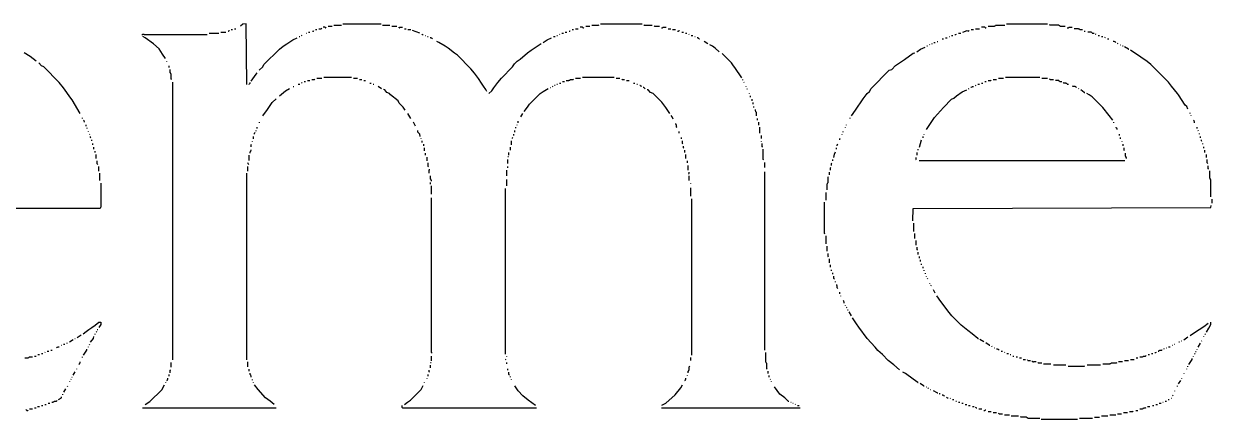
# Model space of a CAD drawing. Header units: inches. Extents: x 0.1 to 9.75, y 0.02 to 4.75.
# Drawn here: x 6.385 to 9.753, y 0.017 to 1.137 of the extents above; entities that cross this region are included whole.
import ezdxf

# ---------------------------------------------------------------- set-up
doc = ezdxf.new("R2010")
doc.units = ezdxf.units.IN
doc.header["$MEASUREMENT"] = 0
doc.layers.add('PFV', color=179, linetype='Continuous')

msp = doc.modelspace()

# ---------------------------------------------------------------- linework, layer by layer
at = {"layer": 'PFV', "color": 1}
for p, q in [((6.943056, 1.113889), (6.956944, 1.113889)), ((6.963889, 1.116667), (6.965278, 1.116667)), ((6.965278, 1.116667), (6.966667, 1.118056)), ((6.966667, 1.118056), (6.968056, 1.118056)), ((6.972222, 1.120833), (6.976389, 1.120833)), ((6.981944, 1.123611), (6.986111, 1.123611)), ((7.005556, 1.136111), (6.998611, 1.130556)), ((7.015278, 1.1375), (7.005556, 1.136111)), ((7.016667, 0.965278), (7.015278, 1.1375)), ((7.191667, 1.113889), (7.195833, 1.113889)), ((7.202778, 1.116667), (7.205556, 1.116667)), ((7.205556, 1.116667), (7.206944, 1.118056)), ((7.211111, 1.120833), (7.215278, 1.120833)), ((7.220833, 1.123611), (7.227778, 1.123611)), ((7.227778, 1.123611), (7.229167, 1.125)), ((7.2375, 1.127778), (7.233333, 1.127778)), ((7.238889, 1.126389), (7.2375, 1.127778)), ((7.238889, 1.126389), (7.240278, 1.126389)), ((7.240278, 1.126389), (7.241667, 1.127778)), ((7.247222, 1.130556), (7.258333, 1.130556)), ((7.263889, 1.133333), (7.284722, 1.133333)), ((7.288889, 1.1375), (7.397222, 1.1375)), ((7.401389, 1.133333), (7.422222, 1.133333)), ((7.427778, 1.130556), (7.441667, 1.130556)), ((7.448611, 1.126389), (7.447222, 1.127778)), ((7.448611, 1.126389), (7.45, 1.126389)), ((7.45, 1.126389), (7.451389, 1.127778)), ((7.451389, 1.127778), (7.458333, 1.127778)), ((7.463889, 1.123611), (7.468056, 1.123611)), ((7.473611, 1.120833), (7.481944, 1.120833)), ((7.506944, 1.111111), (7.486111, 1.118056)), ((7.919444, 1.113889), (7.923611, 1.113889)), ((7.930556, 1.116667), (7.931944, 1.116667)), ((7.931944, 1.116667), (7.933333, 1.118056)), ((7.938889, 1.120833), (7.943056, 1.120833)), ((7.948611, 1.123611), (7.955556, 1.123611)), ((7.968056, 1.127778), (7.961111, 1.127778)), ((7.969444, 1.126389), (7.968056, 1.127778)), ((7.969444, 1.126389), (7.970833, 1.126389)), ((7.970833, 1.126389), (7.972222, 1.127778)), ((7.977778, 1.130556), (7.988889, 1.130556)), ((7.994444, 1.133333), (8.013889, 1.133333)), ((8.013889, 1.133333), (8.015278, 1.134722)), ((8.019444, 1.1375), (8.1375, 1.1375)), ((8.143056, 1.133333), (8.141667, 1.134722)), ((8.143056, 1.133333), (8.165278, 1.133333)), ((8.172222, 1.130556), (8.170833, 1.131944)), ((8.172222, 1.130556), (8.186111, 1.130556)), ((8.191667, 1.126389), (8.194444, 1.126389)), ((8.194444, 1.126389), (8.195833, 1.127778)), ((8.195833, 1.127778), (8.205556, 1.127778)), ((8.211111, 1.123611), (8.218056, 1.123611)), ((8.223611, 1.120833), (8.231944, 1.120833)), ((8.2375, 1.116667), (8.240278, 1.116667)), ((8.240278, 1.116667), (8.241667, 1.118056)), ((8.241667, 1.118056), (8.243056, 1.118056)), ((8.25, 1.113889), (8.254167, 1.113889)), ((9.045833, 1.113889), (9.058333, 1.118056)), ((9.058333, 1.118056), (9.0625, 1.116667)), ((9.0625, 1.116667), (9.063889, 1.118056)), ((9.069444, 1.120833), (9.076389, 1.120833)), ((9.081944, 1.123611), (9.093056, 1.123611)), ((9.108333, 1.127778), (9.098611, 1.127778)), ((9.109722, 1.126389), (9.108333, 1.127778)), ((9.109722, 1.126389), (9.111111, 1.126389)), ((9.111111, 1.126389), (9.1125, 1.127778)), ((9.118056, 1.130556), (9.136111, 1.130556)), ((9.136111, 1.130556), (9.1375, 1.131944)), ((9.1375, 1.131944), (9.138889, 1.133333)), ((9.138889, 1.133333), (9.165278, 1.133333)), ((9.169444, 1.1375), (9.286111, 1.1375)), ((9.293056, 1.133333), (9.291667, 1.134722)), ((9.318056, 1.133333), (9.293056, 1.133333)), ((9.319444, 1.131944), (9.318056, 1.133333)), ((9.320833, 1.131944), (9.319444, 1.131944)), ((9.322222, 1.130556), (9.320833, 1.131944)), ((9.322222, 1.130556), (9.336111, 1.130556)), ((9.341667, 1.126389), (9.345833, 1.126389)), ((9.345833, 1.126389), (9.347222, 1.127778)), ((9.347222, 1.127778), (9.355556, 1.127778)), ((9.373611, 1.123611), (9.361111, 1.123611)), ((9.375, 1.122222), (9.373611, 1.123611)), ((9.376389, 1.122222), (9.375, 1.122222)), ((9.377778, 1.120833), (9.376389, 1.122222)), ((9.377778, 1.120833), (9.384722, 1.120833)), ((9.390278, 1.116667), (9.393056, 1.116667)), ((9.409722, 1.113889), (9.4, 1.113889)), ((9.411111, 1.1125), (9.409722, 1.113889)), ((9.4125, 1.111111), (9.411111, 1.1125)), ((6.719444, 1.106944), (6.720833, 1.106944)), ((6.720833, 1.106944), (6.722222, 1.108333)), ((6.722222, 1.108333), (6.725, 1.108333)), ((6.729167, 1.097222), (6.722222, 1.101389)), ((6.725, 1.108333), (6.726389, 1.106944)), ((6.726389, 1.106944), (6.904167, 1.106944)), ((6.752778, 1.080556), (6.729167, 1.097222)), ((6.768056, 1.066667), (6.752778, 1.080556)), ((6.909722, 1.111111), (6.9375, 1.111111)), ((7.119444, 1.073611), (7.130556, 1.080556)), ((7.130556, 1.080556), (7.147222, 1.091667)), ((7.147222, 1.091667), (7.159722, 1.097222)), ((7.165278, 1.101389), (7.166667, 1.101389)), ((7.172222, 1.104167), (7.173611, 1.105556)), ((7.184722, 1.111111), (7.186111, 1.111111)), ((7.513889, 1.106944), (7.5125, 1.108333)), ((7.513889, 1.106944), (7.516667, 1.106944)), ((7.522222, 1.104167), (7.523611, 1.104167)), ((7.529167, 1.101389), (7.530556, 1.101389)), ((7.538889, 1.097222), (7.536111, 1.097222)), ((7.540278, 1.095833), (7.538889, 1.097222)), ((7.541667, 1.095833), (7.540278, 1.095833)), ((7.543056, 1.094444), (7.541667, 1.095833)), ((7.561111, 1.084722), (7.555556, 1.0875)), ((7.579167, 1.073611), (7.561111, 1.084722)), ((7.822222, 1.0625), (7.851389, 1.081944)), ((7.856944, 1.084722), (7.868056, 1.091667)), ((7.868056, 1.091667), (7.880556, 1.097222)), ((7.886111, 1.101389), (7.890278, 1.101389)), ((7.895833, 1.104167), (7.897222, 1.104167)), ((7.902778, 1.106944), (7.904167, 1.108333)), ((7.909722, 1.111111), (7.913889, 1.111111)), ((8.259722, 1.111111), (8.263889, 1.111111)), ((8.270833, 1.106944), (8.269444, 1.108333)), ((8.276389, 1.104167), (8.280556, 1.104167)), ((8.286111, 1.101389), (8.2875, 1.101389)), ((8.295833, 1.097222), (8.293056, 1.097222)), ((8.297222, 1.095833), (8.295833, 1.097222)), ((8.298611, 1.094444), (8.297222, 1.095833)), ((8.298611, 1.094444), (8.3, 1.094444)), ((8.323611, 1.080556), (8.3125, 1.0875)), ((8.336111, 1.073611), (8.329167, 1.077778)), ((8.951389, 1.077778), (8.952778, 1.079167)), ((8.958333, 1.080556), (8.959722, 1.081944)), ((8.963889, 1.084722), (8.968056, 1.084722)), ((8.973611, 1.0875), (8.975, 1.0875)), ((8.9875, 1.094444), (8.991667, 1.094444)), ((8.997222, 1.097222), (9.001389, 1.097222)), ((9.006944, 1.101389), (9.008333, 1.101389)), ((9.013889, 1.104167), (9.018056, 1.104167)), ((9.023611, 1.106944), (9.026389, 1.106944)), ((9.026389, 1.106944), (9.027778, 1.108333)), ((9.033333, 1.111111), (9.040278, 1.111111)), ((9.4125, 1.111111), (9.418056, 1.111111)), ((9.423611, 1.106944), (9.422222, 1.108333)), ((9.429167, 1.104167), (9.433333, 1.104167)), ((9.438889, 1.101389), (9.443056, 1.101389)), ((9.45, 1.097222), (9.448611, 1.098611)), ((9.455556, 1.094444), (9.459722, 1.094444)), ((9.475, 1.0875), (9.472222, 1.0875)), ((9.476389, 1.086111), (9.475, 1.0875)), ((9.477778, 1.086111), (9.476389, 1.086111)), ((9.479167, 1.084722), (9.477778, 1.086111)), ((9.486111, 1.080556), (9.484722, 1.081944)), ((9.491667, 1.077778), (9.493056, 1.077778)), ((6.402778, 1.044444), (6.386111, 1.055556)), ((6.419444, 1.031944), (6.402778, 1.044444)), ((6.777778, 1.051389), (6.768056, 1.066667)), ((6.786111, 1.038889), (6.777778, 1.051389)), ((7.065278, 1.022222), (7.109722, 1.065278)), ((7.109722, 1.065278), (7.119444, 1.073611)), ((7.5875, 1.068056), (7.579167, 1.073611)), ((7.605556, 1.054167), (7.5875, 1.068056)), ((7.613889, 1.048611), (7.605556, 1.054167)), ((7.651389, 1.009722), (7.613889, 1.048611)), ((7.791667, 1.0375), (7.8125, 1.055556)), ((7.8125, 1.055556), (7.822222, 1.0625)), ((8.344444, 1.068056), (8.336111, 1.073611)), ((8.355556, 1.058333), (8.344444, 1.068056)), ((8.390278, 1.026389), (8.363889, 1.052778)), ((8.880556, 1.036111), (8.905556, 1.054167)), ((8.905556, 1.054167), (8.909722, 1.055556)), ((8.915278, 1.058333), (8.926389, 1.065278)), ((8.926389, 1.065278), (8.938889, 1.070833)), ((8.944444, 1.075), (8.945833, 1.075)), ((9.498611, 1.075), (9.5, 1.075)), ((9.515278, 1.065278), (9.504167, 1.072222)), ((9.515278, 1.065278), (9.516667, 1.065278)), ((9.55, 1.043056), (9.520833, 1.0625)), ((6.434722, 1.018056), (6.427778, 1.026389)), ((6.441667, 1.015278), (6.434722, 1.018056)), ((6.484722, 0.970833), (6.441667, 1.015278)), ((6.790278, 1.030556), (6.790278, 1.031944)), ((6.797222, 1.013889), (6.797222, 1.018056)), ((7.051389, 1.005556), (7.0625, 1.015278)), ((7.0625, 1.015278), (7.065278, 1.022222)), ((7.738889, 0.983333), (7.769444, 1.015278)), ((7.769444, 1.015278), (7.775, 1.023611)), ((7.775, 1.023611), (7.783333, 1.031944)), ((7.783333, 1.031944), (7.791667, 1.0375)), ((8.395833, 1.018056), (8.390278, 1.026389)), ((8.4, 1.013889), (8.395833, 1.018056)), ((8.419444, 0.984722), (8.4, 1.013889)), ((8.844444, 1.008333), (8.855556, 1.019444)), ((8.855556, 1.019444), (8.880556, 1.036111)), ((9.568056, 1.030556), (9.55, 1.043056)), ((9.579167, 1.022222), (9.568056, 1.030556)), ((9.629167, 0.972222), (9.579167, 1.022222)), ((6.8, 0.998611), (6.8, 1.008333)), ((6.801389, 0.997222), (6.8, 0.998611)), ((6.801389, 0.995833), (6.801389, 0.997222)), ((6.802778, 0.994444), (6.801389, 0.995833)), ((6.802778, 0.980556), (6.802778, 0.994444)), ((6.804167, 0.979167), (6.802778, 0.980556)), ((7.029167, 0.975), (7.043056, 0.994444)), ((7.043056, 0.994444), (7.045833, 0.998611)), ((7.051389, 1.005556), (7.052778, 1.006944)), ((7.201389, 0.979167), (7.208333, 0.979167)), ((7.208333, 0.979167), (7.209722, 0.980556)), ((7.215278, 0.983333), (7.229167, 0.983333)), ((7.234722, 0.986111), (7.313889, 0.986111)), ((7.319444, 0.983333), (7.330556, 0.983333)), ((7.336111, 0.979167), (7.343056, 0.979167)), ((7.6625, 0.997222), (7.651389, 1.009722)), ((7.673611, 0.981944), (7.6625, 0.997222)), ((7.681944, 0.969444), (7.673611, 0.981944)), ((7.727778, 0.970833), (7.738889, 0.983333)), ((7.929167, 0.976389), (7.930556, 0.977778)), ((7.930556, 0.977778), (7.931944, 0.977778)), ((7.931944, 0.977778), (7.933333, 0.979167)), ((7.933333, 0.979167), (7.941667, 0.979167)), ((7.941667, 0.979167), (7.943056, 0.980556)), ((7.948611, 0.983333), (7.9625, 0.983333)), ((7.968056, 0.986111), (8.058333, 0.986111)), ((8.063889, 0.983333), (8.073611, 0.983333)), ((8.080556, 0.979167), (8.079167, 0.980556)), ((8.080556, 0.979167), (8.0875, 0.979167)), ((8.422222, 0.977778), (8.422222, 0.979167)), ((8.786111, 0.954167), (8.8375, 1.005556)), ((8.8375, 1.005556), (8.844444, 1.008333)), ((9.125, 0.976389), (9.126389, 0.977778)), ((9.131944, 0.979167), (9.141667, 0.979167)), ((9.147222, 0.983333), (9.161111, 0.983333)), ((9.166667, 0.986111), (9.263889, 0.986111)), ((9.269444, 0.983333), (9.286111, 0.983333)), ((9.293056, 0.979167), (9.291667, 0.980556)), ((9.293056, 0.979167), (9.302778, 0.979167)), ((6.497222, 0.955556), (6.484722, 0.970833)), ((6.518056, 0.926389), (6.497222, 0.955556)), ((6.806944, 0.184722), (6.806944, 0.972222)), ((7.023611, 0.966667), (7.025, 0.968056)), ((7.023611, 0.965278), (7.023611, 0.966667)), ((7.025, 0.968056), (7.026389, 0.969444)), ((7.026389, 0.969444), (7.026389, 0.970833)), ((7.109722, 0.933333), (7.126389, 0.947222)), ((7.126389, 0.947222), (7.1375, 0.954167)), ((7.148611, 0.959722), (7.15, 0.959722)), ((7.1625, 0.966667), (7.166667, 0.966667)), ((7.172222, 0.969444), (7.173611, 0.970833)), ((7.179167, 0.973611), (7.183333, 0.973611)), ((7.188889, 0.976389), (7.195833, 0.976389)), ((7.348611, 0.976389), (7.352778, 0.976389)), ((7.365278, 0.969444), (7.369444, 0.969444)), ((7.375, 0.966667), (7.376389, 0.966667)), ((7.398611, 0.952778), (7.388889, 0.959722)), ((7.408333, 0.95), (7.404167, 0.951389)), ((7.413889, 0.943056), (7.408333, 0.95)), ((7.420833, 0.940278), (7.413889, 0.943056)), ((7.6875, 0.961111), (7.681944, 0.969444)), ((7.694444, 0.951389), (7.6875, 0.961111)), ((7.697222, 0.945833), (7.694444, 0.951389)), ((7.702778, 0.940278), (7.711111, 0.947222)), ((7.711111, 0.947222), (7.716667, 0.955556)), ((7.716667, 0.955556), (7.727778, 0.970833)), ((7.848611, 0.940278), (7.856944, 0.945833)), ((7.856944, 0.945833), (7.870833, 0.954167)), ((7.876389, 0.956944), (7.877778, 0.956944)), ((7.883333, 0.959722), (7.884722, 0.961111)), ((7.888889, 0.963889), (7.890278, 0.963889)), ((7.895833, 0.966667), (7.897222, 0.966667)), ((7.902778, 0.969444), (7.906944, 0.969444)), ((7.911111, 0.973611), (7.916667, 0.973611)), ((7.922222, 0.976389), (7.929167, 0.976389)), ((8.093056, 0.976389), (8.1, 0.976389)), ((8.1125, 0.969444), (8.116667, 0.969444)), ((8.122222, 0.966667), (8.123611, 0.966667)), ((8.131944, 0.9625), (8.130556, 0.9625)), ((8.133333, 0.961111), (8.131944, 0.9625)), ((8.134722, 0.961111), (8.133333, 0.961111)), ((8.136111, 0.959722), (8.134722, 0.961111)), ((8.141667, 0.956944), (8.140278, 0.956944)), ((8.143056, 0.955556), (8.141667, 0.956944)), ((8.144444, 0.954167), (8.143056, 0.955556)), ((8.145833, 0.952778), (8.144444, 0.954167)), ((8.154167, 0.95), (8.151389, 0.95)), ((8.161111, 0.943056), (8.154167, 0.95)), ((8.168056, 0.940278), (8.161111, 0.943056)), ((8.426389, 0.970833), (8.425, 0.972222)), ((8.431944, 0.958333), (8.431944, 0.959722)), ((8.436111, 0.951389), (8.434722, 0.952778)), ((8.775, 0.940278), (8.781944, 0.945833)), ((8.781944, 0.945833), (8.786111, 0.954167)), ((9.027778, 0.933333), (9.044444, 0.944444)), ((9.044444, 0.944444), (9.056944, 0.95)), ((9.0625, 0.952778), (9.063889, 0.954167)), ((9.069444, 0.956944), (9.070833, 0.958333)), ((9.070833, 0.958333), (9.072222, 0.958333)), ((9.072222, 0.958333), (9.073611, 0.959722)), ((9.073611, 0.959722), (9.076389, 0.959722)), ((9.081944, 0.9625), (9.083333, 0.963889)), ((9.088889, 0.966667), (9.093056, 0.966667)), ((9.098611, 0.969444), (9.102778, 0.969444)), ((9.108333, 0.973611), (9.1125, 0.973611)), ((9.118056, 0.976389), (9.125, 0.976389)), ((9.318056, 0.976389), (9.308333, 0.976389)), ((9.319444, 0.975), (9.318056, 0.976389)), ((9.320833, 0.973611), (9.319444, 0.975)), ((9.320833, 0.973611), (9.326389, 0.973611)), ((9.331944, 0.969444), (9.330556, 0.970833)), ((9.3375, 0.969444), (9.331944, 0.969444)), ((9.338889, 0.968056), (9.3375, 0.969444)), ((9.340278, 0.968056), (9.338889, 0.968056)), ((9.341667, 0.966667), (9.340278, 0.968056)), ((9.341667, 0.966667), (9.345833, 0.966667)), ((9.358333, 0.959722), (9.356944, 0.961111)), ((9.363889, 0.959722), (9.358333, 0.959722)), ((9.365278, 0.958333), (9.363889, 0.959722)), ((9.366667, 0.958333), (9.365278, 0.958333)), ((9.368056, 0.956944), (9.366667, 0.958333)), ((9.375, 0.952778), (9.373611, 0.954167)), ((9.390278, 0.943056), (9.380556, 0.95)), ((9.390278, 0.943056), (9.391667, 0.943056)), ((9.6375, 0.961111), (9.629167, 0.972222)), ((9.654167, 0.940278), (9.6375, 0.961111)), ((6.522222, 0.922222), (6.518056, 0.926389)), ((6.544444, 0.883333), (6.522222, 0.922222)), ((7.083333, 0.905556), (7.088889, 0.913889)), ((7.088889, 0.913889), (7.1, 0.925)), ((7.423611, 0.936111), (7.420833, 0.940278)), ((7.445833, 0.919444), (7.423611, 0.936111)), ((7.448611, 0.9125), (7.445833, 0.919444)), ((7.459722, 0.901389), (7.448611, 0.9125)), ((7.8125, 0.901389), (7.818056, 0.909722)), ((7.818056, 0.909722), (7.848611, 0.940278)), ((8.193056, 0.915278), (8.168056, 0.940278)), ((8.204167, 0.9), (8.193056, 0.915278)), ((8.441667, 0.938889), (8.441667, 0.940278)), ((8.444444, 0.929167), (8.444444, 0.933333)), ((8.448611, 0.919444), (8.448611, 0.923611)), ((8.451389, 0.909722), (8.451389, 0.913889)), ((8.741667, 0.893056), (8.763889, 0.925)), ((8.763889, 0.925), (8.775, 0.940278)), ((8.991667, 0.9), (9.013889, 0.923611)), ((9.013889, 0.923611), (9.020833, 0.926389)), ((9.020833, 0.926389), (9.027778, 0.933333)), ((9.404167, 0.936111), (9.397222, 0.940278)), ((9.4125, 0.930556), (9.404167, 0.936111)), ((9.443056, 0.9), (9.4125, 0.930556)), ((9.656944, 0.936111), (9.654167, 0.940278)), ((9.676389, 0.906944), (9.656944, 0.936111)), ((7.0625, 0.876389), (7.075, 0.894444)), ((7.075, 0.894444), (7.083333, 0.905556)), ((7.465278, 0.893056), (7.459722, 0.901389)), ((7.481944, 0.869444), (7.473611, 0.883333)), ((7.793056, 0.873611), (7.798611, 0.883333)), ((7.802778, 0.888889), (7.8125, 0.901389)), ((8.215278, 0.883333), (8.204167, 0.9)), ((8.222222, 0.873611), (8.219444, 0.877778)), ((8.454167, 0.9), (8.454167, 0.902778)), ((8.458333, 0.890278), (8.458333, 0.894444)), ((8.459722, 0.888889), (8.458333, 0.890278)), ((8.459722, 0.8875), (8.459722, 0.888889)), ((8.461111, 0.886111), (8.459722, 0.8875)), ((8.461111, 0.876389), (8.461111, 0.886111)), ((8.730556, 0.876389), (8.741667, 0.893056)), ((8.965278, 0.872222), (8.991667, 0.9)), ((9.461111, 0.877778), (9.443056, 0.9)), ((9.470833, 0.863889), (9.461111, 0.877778)), ((9.680556, 0.902778), (9.676389, 0.906944)), ((9.683333, 0.895833), (9.680556, 0.902778)), ((9.690278, 0.883333), (9.690278, 0.884722)), ((9.693056, 0.876389), (9.693056, 0.877778)), ((6.551389, 0.869444), (6.551389, 0.870833)), ((6.555556, 0.8625), (6.554167, 0.863889)), ((6.555556, 0.861111), (6.555556, 0.8625)), ((6.556944, 0.859722), (6.555556, 0.861111)), ((6.556944, 0.858333), (6.556944, 0.859722)), ((6.561111, 0.847222), (6.561111, 0.851389)), ((7.045833, 0.840278), (7.045833, 0.844444)), ((7.052778, 0.856944), (7.052778, 0.858333)), ((7.494444, 0.847222), (7.488889, 0.858333)), ((7.779167, 0.841667), (7.779167, 0.844444)), ((7.783333, 0.85), (7.783333, 0.851389)), ((7.786111, 0.856944), (7.786111, 0.861111)), ((8.225, 0.866667), (8.222222, 0.873611)), ((8.233333, 0.852778), (8.231944, 0.854167)), ((8.233333, 0.851389), (8.233333, 0.852778)), ((8.234722, 0.85), (8.233333, 0.851389)), ((8.234722, 0.844444), (8.234722, 0.85)), ((8.236111, 0.843056), (8.234722, 0.844444)), ((8.463889, 0.863889), (8.463889, 0.869444)), ((8.468056, 0.85), (8.468056, 0.858333)), ((8.470833, 0.827778), (8.470833, 0.844444)), ((8.713889, 0.843056), (8.713889, 0.844444)), ((8.716667, 0.85), (8.716667, 0.851389)), ((8.726389, 0.869444), (8.726389, 0.870833)), ((8.943056, 0.8375), (8.965278, 0.872222)), ((9.473611, 0.856944), (9.473611, 0.858333)), ((9.480556, 0.843056), (9.480556, 0.844444)), ((9.481944, 0.841667), (9.480556, 0.843056)), ((9.701389, 0.8625), (9.7, 0.863889)), ((9.701389, 0.861111), (9.701389, 0.8625)), ((9.702778, 0.859722), (9.701389, 0.861111)), ((9.702778, 0.856944), (9.702778, 0.859722)), ((9.709722, 0.840278), (9.709722, 0.844444)), ((6.565278, 0.840278), (6.563889, 0.841667)), ((6.568056, 0.831944), (6.568056, 0.833333)), ((6.572222, 0.823611), (6.570833, 0.825)), ((6.573611, 0.815278), (6.573611, 0.818056)), ((6.575, 0.813889), (6.573611, 0.815278)), ((7.036111, 0.811111), (7.036111, 0.818056)), ((7.038889, 0.827778), (7.040278, 0.829167)), ((7.038889, 0.825), (7.038889, 0.827778)), ((7.043056, 0.833333), (7.043056, 0.834722)), ((7.501389, 0.830556), (7.501389, 0.834722)), ((7.506944, 0.825), (7.501389, 0.830556)), ((7.508333, 0.818056), (7.506944, 0.825)), ((7.511111, 0.811111), (7.511111, 0.8125)), ((7.769444, 0.813889), (7.770833, 0.815278)), ((7.769444, 0.8125), (7.769444, 0.813889)), ((7.773611, 0.820833), (7.773611, 0.825)), ((7.776389, 0.830556), (7.776389, 0.834722)), ((8.241667, 0.827778), (8.241667, 0.831944)), ((8.248611, 0.811111), (8.248611, 0.815278)), ((8.475, 0.8125), (8.475, 0.820833)), ((8.697222, 0.811111), (8.698611, 0.8125)), ((8.697222, 0.808333), (8.697222, 0.811111)), ((8.704167, 0.823611), (8.704167, 0.825)), ((8.706944, 0.830556), (8.706944, 0.831944)), ((8.933333, 0.813889), (8.933333, 0.818056)), ((8.936111, 0.823611), (8.936111, 0.825)), ((9.483333, 0.840278), (9.481944, 0.841667)), ((9.483333, 0.8375), (9.483333, 0.840278)), ((9.490278, 0.820833), (9.490278, 0.825)), ((9.493056, 0.811111), (9.493056, 0.815278)), ((9.713889, 0.833333), (9.7125, 0.834722)), ((9.716667, 0.825), (9.716667, 0.826389)), ((9.719444, 0.813889), (9.719444, 0.818056)), ((6.577778, 0.805556), (6.577778, 0.808333)), ((6.580556, 0.794444), (6.580556, 0.798611)), ((6.583333, 0.781944), (6.583333, 0.7875)), ((6.5875, 0.772222), (6.5875, 0.776389)), ((7.026389, 0.775), (7.027778, 0.776389)), ((7.026389, 0.770833), (7.026389, 0.775)), ((7.027778, 0.777778), (7.029167, 0.779167)), ((7.027778, 0.776389), (7.027778, 0.777778)), ((7.029167, 0.794444), (7.030556, 0.795833)), ((7.029167, 0.788889), (7.029167, 0.794444)), ((7.029167, 0.779167), (7.029167, 0.780556)), ((7.033333, 0.802778), (7.033333, 0.804167)), ((7.513889, 0.801389), (7.513889, 0.805556)), ((7.518056, 0.791667), (7.518056, 0.795833)), ((7.520833, 0.777778), (7.520833, 0.786111)), ((7.763889, 0.779167), (7.763889, 0.7875)), ((7.766667, 0.794444), (7.766667, 0.805556)), ((8.251389, 0.798611), (8.251389, 0.805556)), ((8.252778, 0.797222), (8.251389, 0.798611)), ((8.254167, 0.786111), (8.254167, 0.790278)), ((8.255556, 0.784722), (8.254167, 0.786111)), ((8.258333, 0.772222), (8.258333, 0.779167)), ((8.475, 0.802778), (8.475, 0.804167)), ((8.477778, 0.788889), (8.477778, 0.798611)), ((8.479167, 0.7875), (8.477778, 0.788889)), ((8.480556, 0.752778), (8.480556, 0.781944)), ((8.681944, 0.768056), (8.684722, 0.775)), ((8.6875, 0.781944), (8.6875, 0.786111)), ((8.690278, 0.794444), (8.691667, 0.795833)), ((8.690278, 0.791667), (8.690278, 0.794444)), ((8.919444, 0.779167), (8.919444, 0.781944)), ((8.923611, 0.7875), (8.929167, 0.808333)), ((9.497222, 0.802778), (9.497222, 0.804167)), ((9.5, 0.791667), (9.5, 0.795833)), ((9.502778, 0.779167), (9.502778, 0.786111)), ((9.504167, 0.777778), (9.502778, 0.779167)), ((9.722222, 0.805556), (9.722222, 0.808333)), ((9.723611, 0.804167), (9.722222, 0.805556)), ((9.726389, 0.795833), (9.726389, 0.798611)), ((9.729167, 0.784722), (9.729167, 0.788889)), ((9.731944, 0.772222), (9.731944, 0.779167)), ((6.590278, 0.755556), (6.590278, 0.766667)), ((6.593056, 0.740278), (6.593056, 0.748611)), ((7.020833, 0.741667), (7.019444, 0.743056)), ((7.020833, 0.740278), (7.020833, 0.741667)), ((7.023611, 0.75), (7.023611, 0.765278)), ((7.523611, 0.765278), (7.523611, 0.770833)), ((7.527778, 0.748611), (7.527778, 0.759722)), ((7.530556, 0.733333), (7.530556, 0.743056)), ((7.756944, 0.761111), (7.758333, 0.761111)), ((7.756944, 0.741667), (7.756944, 0.752778)), ((7.759722, 0.765278), (7.759722, 0.772222)), ((8.261111, 0.755556), (8.261111, 0.766667)), ((8.265278, 0.743056), (8.265278, 0.748611)), ((8.481944, 0.751389), (8.480556, 0.752778)), ((8.484722, 0.730556), (8.484722, 0.744444)), ((8.673611, 0.741667), (8.675, 0.743056)), ((8.673611, 0.736111), (8.673611, 0.741667)), ((8.677778, 0.748611), (8.677778, 0.752778)), ((8.680556, 0.758333), (8.681944, 0.768056)), ((8.9125, 0.752778), (8.913889, 0.754167)), ((8.913889, 0.751389), (8.9125, 0.752778)), ((8.913889, 0.754167), (8.913889, 0.758333)), ((8.916667, 0.765278), (8.916667, 0.772222)), ((8.922222, 0.75), (9.505556, 0.75)), ((9.506944, 0.7625), (9.506944, 0.770833)), ((9.508333, 0.761111), (9.506944, 0.7625)), ((9.508333, 0.759722), (9.508333, 0.761111)), ((9.509722, 0.758333), (9.508333, 0.759722)), ((9.509722, 0.755556), (9.509722, 0.758333)), ((9.736111, 0.758333), (9.736111, 0.766667)), ((9.738889, 0.743056), (9.738889, 0.752778)), ((9.740278, 0.741667), (9.738889, 0.743056)), ((6.594444, 0.738889), (6.593056, 0.740278)), ((6.597222, 0.719444), (6.597222, 0.733333)), ((6.6, 0.693056), (6.6, 0.713889)), ((7.016667, 0.184722), (7.016667, 0.713889)), ((7.019444, 0.719444), (7.019444, 0.733333)), ((7.022222, 0.738889), (7.020833, 0.740278)), ((7.531944, 0.731944), (7.530556, 0.733333)), ((7.533333, 0.722222), (7.534722, 0.723611)), ((7.533333, 0.713889), (7.533333, 0.722222)), ((7.534722, 0.723611), (7.534722, 0.725)), ((7.754167, 0.706944), (7.754167, 0.722222)), ((7.756944, 0.729167), (7.756944, 0.733333)), ((8.268056, 0.722222), (8.268056, 0.736111)), ((8.269444, 0.7125), (8.270833, 0.713889)), ((8.269444, 0.711111), (8.269444, 0.7125)), ((8.270833, 0.713889), (8.270833, 0.716667)), ((8.484722, 0.2125), (8.484722, 0.718056)), ((8.668056, 0.709722), (8.668056, 0.716667)), ((8.670833, 0.729167), (8.672222, 0.730556)), ((8.670833, 0.722222), (8.670833, 0.729167)), ((9.741667, 0.726389), (9.741667, 0.734722)), ((9.743056, 0.725), (9.741667, 0.726389)), ((9.745833, 0.7), (9.745833, 0.720833)), ((6.604167, 0.619444), (6.604167, 0.686111)), ((7.5375, 0.697222), (7.5375, 0.706944)), ((7.538889, 0.695833), (7.5375, 0.697222)), ((7.5375, 0.683333), (7.5375, 0.6875)), ((7.538889, 0.694444), (7.538889, 0.695833)), ((7.540278, 0.693056), (7.538889, 0.694444)), ((7.540278, 0.691667), (7.540278, 0.693056)), ((7.540278, 0.654167), (7.540278, 0.677778)), ((7.754167, 0.677778), (7.754167, 0.695833)), ((8.270833, 0.693056), (8.270833, 0.706944)), ((8.275, 0.684722), (8.275, 0.686111)), ((8.661111, 0.683333), (8.6625, 0.684722)), ((8.661111, 0.666667), (8.661111, 0.683333)), ((8.6625, 0.686111), (8.663889, 0.6875)), ((8.6625, 0.684722), (8.6625, 0.686111)), ((8.663889, 0.702778), (8.665278, 0.704167)), ((8.663889, 0.6875), (8.663889, 0.702778)), ((9.747222, 0.698611), (9.745833, 0.7)), ((9.747222, 0.697222), (9.747222, 0.698611)), ((9.748611, 0.695833), (9.747222, 0.697222)), ((9.748611, 0.647222), (9.748611, 0.695833)), ((7.540278, 0.205556), (7.540278, 0.644444)), ((7.75, 0.201389), (7.75, 0.670833)), ((8.275, 0.648611), (8.275, 0.672222)), ((8.277778, 0.198611), (8.277778, 0.641667)), ((8.658333, 0.6375), (8.658333, 0.659722)), ((9.752778, 0.629167), (9.752778, 0.640278)), ((5.763889, 0.615278), (6.601389, 0.615278)), ((6.601389, 0.615278), (6.602778, 0.616667)), ((6.602778, 0.618056), (6.604167, 0.619444)), ((6.602778, 0.616667), (6.602778, 0.618056)), ((8.654167, 0.543056), (8.654167, 0.631944)), ((8.904167, 0.579167), (8.905556, 0.613889)), ((8.905556, 0.613889), (9.748611, 0.616667)), ((9.748611, 0.616667), (9.75, 0.622222)), ((8.655556, 0.541667), (8.654167, 0.543056)), ((8.906944, 0.548611), (8.906944, 0.572222)), ((8.909722, 0.529167), (8.909722, 0.543056)), ((8.658333, 0.513889), (8.658333, 0.536111)), ((8.661111, 0.493056), (8.661111, 0.506944)), ((8.913889, 0.509722), (8.913889, 0.523611)), ((8.663889, 0.477778), (8.663889, 0.486111)), ((8.665278, 0.476389), (8.663889, 0.477778)), ((8.916667, 0.497222), (8.916667, 0.504167)), ((8.918056, 0.495833), (8.916667, 0.497222)), ((8.919444, 0.483333), (8.919444, 0.490278)), ((8.923611, 0.473611), (8.923611, 0.477778)), ((8.668056, 0.459722), (8.668056, 0.470833)), ((8.670833, 0.447222), (8.670833, 0.454167)), ((8.673611, 0.4375), (8.673611, 0.440278)), ((8.926389, 0.463889), (8.926389, 0.468056)), ((8.929167, 0.454167), (8.929167, 0.456944)), ((8.933333, 0.444444), (8.933333, 0.448611)), ((8.936111, 0.4375), (8.936111, 0.438889)), ((8.677778, 0.427778), (8.677778, 0.431944)), ((8.680556, 0.415278), (8.680556, 0.422222)), ((8.681944, 0.413889), (8.680556, 0.415278)), ((8.684722, 0.405556), (8.684722, 0.406944)), ((8.940278, 0.429167), (8.940278, 0.430556)), ((8.943056, 0.420833), (8.943056, 0.422222)), ((8.947222, 0.413889), (8.945833, 0.415278)), ((8.688889, 0.397222), (8.6875, 0.398611)), ((8.688889, 0.395833), (8.688889, 0.397222)), ((8.690278, 0.394444), (8.688889, 0.395833)), ((8.690278, 0.388889), (8.690278, 0.394444)), ((8.691667, 0.3875), (8.690278, 0.388889)), ((8.697222, 0.372222), (8.697222, 0.376389)), ((8.952778, 0.401389), (8.952778, 0.402778)), ((8.956944, 0.394444), (8.955556, 0.395833)), ((8.968056, 0.373611), (8.9625, 0.383333)), ((8.7, 0.365278), (8.7, 0.366667)), ((8.708333, 0.351389), (8.706944, 0.352778)), ((8.708333, 0.35), (8.708333, 0.351389)), ((8.709722, 0.348611), (8.708333, 0.35)), ((8.709722, 0.345833), (8.709722, 0.348611)), ((8.713889, 0.338889), (8.713889, 0.340278)), ((8.983333, 0.35), (8.972222, 0.366667)), ((9.006944, 0.319444), (8.983333, 0.35)), ((8.718056, 0.331944), (8.716667, 0.333333)), ((8.719444, 0.326389), (8.720833, 0.326389)), ((8.730556, 0.309722), (8.723611, 0.320833)), ((8.744444, 0.2875), (8.733333, 0.304167)), ((9.015278, 0.309722), (9.006944, 0.319444)), ((9.041667, 0.283333), (9.015278, 0.309722)), ((6.561111, 0.265278), (6.569444, 0.270833)), ((6.569444, 0.270833), (6.577778, 0.276389)), ((6.577778, 0.276389), (6.5875, 0.283333)), ((6.5875, 0.283333), (6.597222, 0.291667)), ((6.593056, 0.270833), (6.594444, 0.270833)), ((6.597222, 0.291667), (6.602778, 0.291667)), ((6.602778, 0.284722), (6.597222, 0.276389)), ((6.602778, 0.291667), (6.602778, 0.284722)), ((8.751389, 0.277778), (8.744444, 0.2875)), ((8.775, 0.245833), (8.751389, 0.277778)), ((9.059722, 0.268056), (9.041667, 0.283333)), ((9.702778, 0.2625), (9.729167, 0.279167)), ((9.729167, 0.279167), (9.741667, 0.288889)), ((9.736111, 0.263889), (9.743056, 0.275)), ((9.743056, 0.275), (9.748611, 0.284722)), ((9.748611, 0.284722), (9.748611, 0.291667)), ((6.513889, 0.236111), (6.525, 0.243056)), ((6.529167, 0.245833), (6.530556, 0.245833)), ((6.536111, 0.248611), (6.547222, 0.255556)), ((6.552778, 0.258333), (6.561111, 0.265278)), ((6.573611, 0.234722), (6.581944, 0.245833)), ((6.581944, 0.245833), (6.583333, 0.251389)), ((6.5875, 0.256944), (6.5875, 0.258333)), ((6.590278, 0.263889), (6.591667, 0.265278)), ((8.797222, 0.220833), (8.775, 0.245833)), ((9.072222, 0.258333), (9.059722, 0.268056)), ((9.088889, 0.245833), (9.072222, 0.258333)), ((9.088889, 0.245833), (9.090278, 0.245833)), ((9.105556, 0.236111), (9.094444, 0.243056)), ((9.658333, 0.236111), (9.659722, 0.236111)), ((9.665278, 0.238889), (9.666667, 0.238889)), ((9.672222, 0.241667), (9.683333, 0.25)), ((9.690278, 0.254167), (9.702778, 0.2625)), ((9.722222, 0.2375), (9.723611, 0.238889)), ((9.729167, 0.25), (9.729167, 0.251389)), ((9.731944, 0.256944), (9.733333, 0.258333)), ((6.434722, 0.202778), (6.438889, 0.202778)), ((6.444444, 0.205556), (6.445833, 0.206944)), ((6.451389, 0.209722), (6.455556, 0.209722)), ((6.461111, 0.2125), (6.465278, 0.2125)), ((6.477778, 0.219444), (6.479167, 0.220833)), ((6.479167, 0.220833), (6.480556, 0.220833)), ((6.480556, 0.220833), (6.481944, 0.222222)), ((6.481944, 0.222222), (6.484722, 0.222222)), ((6.490278, 0.226389), (6.491667, 0.226389)), ((6.497222, 0.229167), (6.501389, 0.229167)), ((6.506944, 0.231944), (6.508333, 0.233333)), ((6.554167, 0.198611), (6.563889, 0.2125)), ((6.563889, 0.2125), (6.563889, 0.215278)), ((6.568056, 0.220833), (6.568056, 0.222222)), ((6.570833, 0.227778), (6.572222, 0.229167)), ((7.541667, 0.204167), (7.540278, 0.205556)), ((8.4875, 0.179167), (8.4875, 0.205556)), ((8.805556, 0.211111), (8.797222, 0.220833)), ((8.818056, 0.2), (8.805556, 0.211111)), ((9.120833, 0.226389), (9.111111, 0.233333)), ((9.120833, 0.226389), (9.122222, 0.226389)), ((9.129167, 0.222222), (9.127778, 0.223611)), ((9.134722, 0.219444), (9.136111, 0.219444)), ((9.144444, 0.215278), (9.141667, 0.215278)), ((9.145833, 0.213889), (9.144444, 0.215278)), ((9.147222, 0.213889), (9.145833, 0.213889)), ((9.148611, 0.2125), (9.147222, 0.213889)), ((9.154167, 0.209722), (9.158333, 0.209722)), ((9.165278, 0.205556), (9.163889, 0.206944)), ((9.170833, 0.202778), (9.175, 0.202778)), ((9.580556, 0.202778), (9.584722, 0.202778)), ((9.590278, 0.205556), (9.593056, 0.205556)), ((9.593056, 0.205556), (9.594444, 0.206944)), ((9.6, 0.209722), (9.601389, 0.209722)), ((9.601389, 0.209722), (9.602778, 0.211111)), ((9.602778, 0.211111), (9.604167, 0.2125)), ((9.604167, 0.2125), (9.609722, 0.2125)), ((9.609722, 0.2125), (9.611111, 0.213889)), ((9.616667, 0.215278), (9.616667, 0.216667)), ((9.622222, 0.219444), (9.623611, 0.219444)), ((9.629167, 0.222222), (9.633333, 0.222222)), ((9.638889, 0.226389), (9.640278, 0.226389)), ((9.645833, 0.229167), (9.647222, 0.229167)), ((9.702778, 0.201389), (9.704167, 0.202778)), ((9.705556, 0.208333), (9.706944, 0.208333)), ((9.709722, 0.213889), (9.709722, 0.215278)), ((9.7125, 0.220833), (9.719444, 0.231944)), ((6.3875, 0.190278), (6.397222, 0.190278)), ((6.397222, 0.190278), (6.398611, 0.191667)), ((6.398611, 0.191667), (6.4, 0.193056)), ((6.4, 0.193056), (6.409722, 0.193056)), ((6.415278, 0.195833), (6.419444, 0.195833)), ((6.425, 0.2), (6.429167, 0.2)), ((6.541667, 0.172222), (6.543056, 0.173611)), ((6.543056, 0.175), (6.544444, 0.176389)), ((6.543056, 0.173611), (6.543056, 0.175)), ((6.544444, 0.176389), (6.544444, 0.179167)), ((6.551389, 0.191667), (6.551389, 0.193056)), ((6.802778, 0.163889), (6.802778, 0.177778)), ((7.019444, 0.165278), (7.019444, 0.179167)), ((7.5375, 0.177778), (7.538889, 0.177778)), ((7.5375, 0.1625), (7.5375, 0.169444)), ((7.540278, 0.181944), (7.540278, 0.195833)), ((7.751389, 0.184722), (7.75, 0.186111)), ((7.754167, 0.193056), (7.754167, 0.194444)), ((7.754167, 0.173611), (7.754167, 0.177778)), ((8.275, 0.183333), (8.275, 0.191667)), ((8.488889, 0.177778), (8.4875, 0.179167)), ((8.488889, 0.176389), (8.488889, 0.177778)), ((8.490278, 0.175), (8.488889, 0.176389)), ((8.490278, 0.159722), (8.490278, 0.175)), ((8.834722, 0.183333), (8.818056, 0.2)), ((8.85, 0.170833), (8.834722, 0.183333)), ((8.866667, 0.156944), (8.85, 0.170833)), ((9.180556, 0.2), (9.181944, 0.2)), ((9.1875, 0.195833), (9.190278, 0.195833)), ((9.197222, 0.193056), (9.201389, 0.193056)), ((9.206944, 0.190278), (9.2125, 0.190278)), ((9.216667, 0.186111), (9.223611, 0.186111)), ((9.230556, 0.183333), (9.229167, 0.184722)), ((9.230556, 0.183333), (9.2375, 0.183333)), ((9.243056, 0.180556), (9.241667, 0.180556)), ((9.244444, 0.179167), (9.243056, 0.180556)), ((9.244444, 0.179167), (9.245833, 0.179167)), ((9.245833, 0.179167), (9.247222, 0.180556)), ((9.247222, 0.180556), (9.254167, 0.180556)), ((9.259722, 0.176389), (9.258333, 0.177778)), ((9.259722, 0.176389), (9.269444, 0.176389)), ((9.275, 0.173611), (9.295833, 0.173611)), ((9.302778, 0.170833), (9.3375, 0.170833)), ((9.398611, 0.170833), (9.436111, 0.170833)), ((9.443056, 0.173611), (9.4625, 0.173611)), ((9.4625, 0.173611), (9.463889, 0.175)), ((9.463889, 0.175), (9.465278, 0.175)), ((9.465278, 0.175), (9.466667, 0.176389)), ((9.466667, 0.176389), (9.481944, 0.176389)), ((9.481944, 0.176389), (9.483333, 0.177778)), ((9.4875, 0.180556), (9.498611, 0.180556)), ((9.504167, 0.183333), (9.515278, 0.183333)), ((9.520833, 0.186111), (9.531944, 0.186111)), ((9.5375, 0.190278), (9.541667, 0.190278)), ((9.547222, 0.193056), (9.555556, 0.193056)), ((9.555556, 0.193056), (9.556944, 0.194444)), ((9.556944, 0.194444), (9.558333, 0.195833)), ((9.558333, 0.195833), (9.563889, 0.195833)), ((9.563889, 0.195833), (9.565278, 0.197222)), ((9.570833, 0.2), (9.575, 0.2)), ((9.686111, 0.172222), (9.695833, 0.186111)), ((9.695833, 0.186111), (9.695833, 0.188889)), ((9.7, 0.194444), (9.7, 0.195833)), ((6.520833, 0.136111), (6.522222, 0.136111)), ((6.525, 0.141667), (6.530556, 0.151389)), ((6.534722, 0.158333), (6.534722, 0.159722)), ((6.797222, 0.138889), (6.797222, 0.143056)), ((6.8, 0.155556), (6.801389, 0.156944)), ((6.8, 0.148611), (6.8, 0.155556)), ((7.023611, 0.152778), (7.023611, 0.158333)), ((7.026389, 0.143056), (7.026389, 0.147222)), ((7.027778, 0.141667), (7.026389, 0.143056)), ((7.027778, 0.140278), (7.027778, 0.141667)), ((7.029167, 0.138889), (7.027778, 0.140278)), ((7.029167, 0.136111), (7.029167, 0.138889)), ((7.530556, 0.138889), (7.530556, 0.143056)), ((7.533333, 0.151389), (7.533333, 0.155556)), ((7.534722, 0.15), (7.533333, 0.151389)), ((7.756944, 0.155556), (7.756944, 0.159722)), ((7.759722, 0.143056), (7.759722, 0.15)), ((7.761111, 0.141667), (7.759722, 0.143056)), ((7.763889, 0.136111), (7.763889, 0.1375)), ((8.265278, 0.140278), (8.265278, 0.141667)), ((8.268056, 0.152778), (8.269444, 0.154167)), ((8.268056, 0.148611), (8.268056, 0.152778)), ((8.269444, 0.155556), (8.270833, 0.156944)), ((8.269444, 0.154167), (8.269444, 0.155556)), ((8.270833, 0.165278), (8.272222, 0.166667)), ((8.270833, 0.156944), (8.270833, 0.165278)), ((8.491667, 0.158333), (8.490278, 0.159722)), ((8.494444, 0.145833), (8.494444, 0.152778)), ((8.497222, 0.136111), (8.497222, 0.140278)), ((8.883333, 0.145833), (8.876389, 0.15)), ((8.905556, 0.130556), (8.883333, 0.145833)), ((9.344444, 0.166667), (9.390278, 0.166667)), ((9.390278, 0.166667), (9.391667, 0.168056)), ((9.673611, 0.145833), (9.673611, 0.147222)), ((9.680556, 0.158333), (9.680556, 0.159722)), ((9.683333, 0.165278), (9.683333, 0.166667)), ((6.498611, 0.093056), (6.504167, 0.102778)), ((6.508333, 0.109722), (6.509722, 0.111111)), ((6.515278, 0.122222), (6.515278, 0.123611)), ((6.518056, 0.129167), (6.519444, 0.130556)), ((6.776389, 0.1), (6.783333, 0.113889)), ((6.7875, 0.119444), (6.7875, 0.120833)), ((6.790278, 0.126389), (6.791667, 0.127778)), ((6.791667, 0.129167), (6.793056, 0.130556)), ((6.791667, 0.127778), (6.791667, 0.129167)), ((6.793056, 0.130556), (6.793056, 0.133333)), ((7.033333, 0.127778), (7.033333, 0.129167)), ((7.036111, 0.119444), (7.036111, 0.120833)), ((7.048611, 0.101389), (7.038889, 0.113889)), ((7.069444, 0.077778), (7.048611, 0.101389)), ((7.480556, 0.070833), (7.511111, 0.101389)), ((7.511111, 0.101389), (7.516667, 0.1125)), ((7.520833, 0.119444), (7.520833, 0.120833)), ((7.527778, 0.131944), (7.527778, 0.133333)), ((7.766667, 0.129167), (7.766667, 0.130556)), ((7.780556, 0.105556), (7.776389, 0.111111)), ((7.786111, 0.097222), (7.780556, 0.105556)), ((8.230556, 0.086111), (8.247222, 0.105556)), ((8.247222, 0.105556), (8.251389, 0.113889)), ((8.258333, 0.126389), (8.259722, 0.127778)), ((8.259722, 0.129167), (8.261111, 0.130556)), ((8.259722, 0.127778), (8.259722, 0.129167)), ((8.261111, 0.130556), (8.261111, 0.133333)), ((8.501389, 0.129167), (8.5, 0.130556)), ((8.504167, 0.122222), (8.504167, 0.123611)), ((8.527778, 0.0875), (8.5125, 0.108333)), ((8.918056, 0.120833), (8.905556, 0.130556)), ((8.918056, 0.120833), (8.919444, 0.120833)), ((8.934722, 0.111111), (8.925, 0.118056)), ((8.934722, 0.111111), (8.936111, 0.111111)), ((8.941667, 0.108333), (8.943056, 0.108333)), ((8.948611, 0.104167), (8.947222, 0.105556)), ((8.954167, 0.101389), (8.955556, 0.101389)), ((9.654167, 0.109722), (9.654167, 0.111111)), ((9.656944, 0.116667), (9.663889, 0.126389)), ((9.666667, 0.131944), (9.666667, 0.133333)), ((6.470833, 0.066667), (6.472222, 0.068056)), ((6.472222, 0.068056), (6.477778, 0.068056)), ((6.477778, 0.068056), (6.479167, 0.069444)), ((6.483333, 0.072222), (6.491667, 0.077778)), ((6.491667, 0.077778), (6.491667, 0.080556)), ((6.495833, 0.086111), (6.495833, 0.0875)), ((6.741667, 0.066667), (6.776389, 0.1)), ((7.083333, 0.068056), (7.069444, 0.077778)), ((7.094444, 0.058333), (7.083333, 0.068056)), ((7.472222, 0.065278), (7.480556, 0.070833)), ((7.798611, 0.083333), (7.786111, 0.097222)), ((7.813889, 0.070833), (7.798611, 0.083333)), ((7.834722, 0.055556), (7.813889, 0.070833)), ((8.204167, 0.0625), (8.230556, 0.086111)), ((8.541667, 0.077778), (8.527778, 0.0875)), ((8.551389, 0.068056), (8.541667, 0.077778)), ((8.551389, 0.068056), (8.552778, 0.068056)), ((8.973611, 0.091667), (8.9625, 0.097222)), ((8.973611, 0.091667), (8.975, 0.091667)), ((8.980556, 0.088889), (8.979167, 0.088889)), ((8.981944, 0.0875), (8.980556, 0.088889)), ((8.990278, 0.084722), (8.9875, 0.084722)), ((8.991667, 0.083333), (8.990278, 0.084722)), ((8.993056, 0.083333), (8.991667, 0.083333)), ((8.994444, 0.081944), (8.993056, 0.083333)), ((9.001389, 0.077778), (9, 0.079167)), ((9.001389, 0.077778), (9.004167, 0.077778)), ((9.011111, 0.075), (9.009722, 0.076389)), ((9.016667, 0.072222), (9.020833, 0.072222)), ((9.026389, 0.068056), (9.027778, 0.068056)), ((9.619444, 0.068056), (9.623611, 0.068056)), ((9.627778, 0.072222), (9.630556, 0.072222)), ((9.636111, 0.076389), (9.6375, 0.076389)), ((9.640278, 0.083333), (9.641667, 0.084722)), ((9.647222, 0.095833), (9.647222, 0.097222)), ((6.391667, 0.043056), (6.390278, 0.043056)), ((6.393056, 0.041667), (6.391667, 0.043056)), ((6.393056, 0.041667), (6.395833, 0.041667)), ((6.395833, 0.041667), (6.397222, 0.043056)), ((6.401389, 0.045833), (6.409722, 0.045833)), ((6.415278, 0.048611), (6.419444, 0.048611)), ((6.423611, 0.052778), (6.429167, 0.052778)), ((6.434722, 0.055556), (6.438889, 0.055556)), ((6.444444, 0.058333), (6.448611, 0.058333)), ((6.454167, 0.0625), (6.458333, 0.0625)), ((6.463889, 0.065278), (6.468056, 0.065278)), ((6.468056, 0.065278), (6.469444, 0.066667)), ((6.469444, 0.066667), (6.470833, 0.066667)), ((6.720833, 0.048611), (7.1, 0.048611)), ((6.729167, 0.058333), (6.741667, 0.066667)), ((7.456944, 0.05), (7.456944, 0.055556)), ((7.458333, 0.048611), (7.456944, 0.05)), ((7.458333, 0.048611), (7.8375, 0.048611)), ((7.463889, 0.058333), (7.472222, 0.065278)), ((8.191667, 0.048611), (8.584722, 0.048611)), ((8.193056, 0.056944), (8.204167, 0.0625)), ((8.558333, 0.065278), (8.559722, 0.065278)), ((8.563889, 0.0625), (8.565278, 0.0625)), ((8.572222, 0.058333), (8.570833, 0.059722)), ((8.577778, 0.055556), (8.581944, 0.055556)), ((9.033333, 0.065278), (9.0375, 0.065278)), ((9.043056, 0.0625), (9.047222, 0.0625)), ((9.052778, 0.058333), (9.056944, 0.058333)), ((9.0625, 0.055556), (9.066667, 0.055556)), ((9.073611, 0.052778), (9.077778, 0.052778)), ((9.083333, 0.048611), (9.081944, 0.05)), ((9.083333, 0.048611), (9.086111, 0.048611)), ((9.091667, 0.045833), (9.1, 0.045833)), ((9.105556, 0.041667), (9.108333, 0.041667)), ((9.108333, 0.041667), (9.109722, 0.043056)), ((9.109722, 0.043056), (9.111111, 0.043056)), ((9.118056, 0.038889), (9.126389, 0.038889)), ((9.131944, 0.036111), (9.141667, 0.036111)), ((9.501389, 0.036111), (9.5125, 0.036111)), ((9.518056, 0.038889), (9.527778, 0.038889)), ((9.527778, 0.038889), (9.529167, 0.040278)), ((9.536111, 0.041667), (9.541667, 0.041667)), ((9.547222, 0.045833), (9.555556, 0.045833)), ((9.555556, 0.045833), (9.556944, 0.047222)), ((9.556944, 0.047222), (9.558333, 0.048611)), ((9.558333, 0.048611), (9.563889, 0.048611)), ((9.563889, 0.048611), (9.565278, 0.05)), ((9.569444, 0.052778), (9.576389, 0.052778)), ((9.583333, 0.055556), (9.5875, 0.055556)), ((9.593056, 0.058333), (9.597222, 0.058333)), ((9.602778, 0.0625), (9.608333, 0.0625)), ((9.6125, 0.065278), (9.613889, 0.065278)), ((9.148611, 0.031944), (9.147222, 0.033333)), ((9.148611, 0.031944), (9.158333, 0.031944)), ((9.163889, 0.029167), (9.177778, 0.029167)), ((9.183333, 0.026389), (9.204167, 0.026389)), ((9.211111, 0.022222), (9.209722, 0.023611)), ((9.226389, 0.022222), (9.211111, 0.022222)), ((9.227778, 0.020833), (9.226389, 0.022222)), ((9.229167, 0.020833), (9.227778, 0.020833)), ((9.230556, 0.019444), (9.229167, 0.020833)), ((9.230556, 0.019444), (9.263889, 0.019444)), ((9.268056, 0.016667), (9.370833, 0.016667)), ((9.376389, 0.019444), (9.413889, 0.019444)), ((9.419444, 0.022222), (9.433333, 0.022222)), ((9.438889, 0.026389), (9.456944, 0.026389)), ((9.4625, 0.029167), (9.479167, 0.029167)), ((9.484722, 0.031944), (9.495833, 0.031944))]:
    msp.add_line(p, q, dxfattribs=at)

doc.saveas('drawing.dxf')
